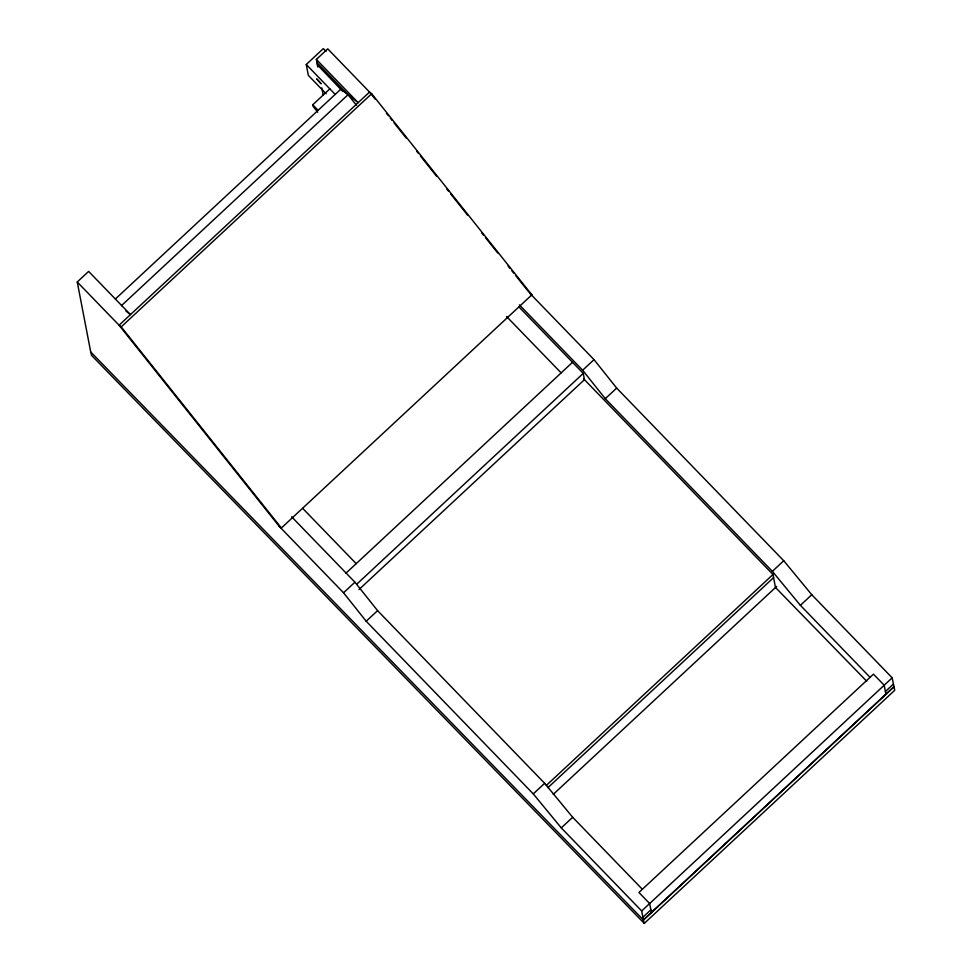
<?xml version="1.0" encoding="UTF-8"?>
<svg xmlns="http://www.w3.org/2000/svg" width="972" height="972" viewBox="0 0 972 972"><rect width="100%" height="100%" fill="white"/><g stroke="black" fill="none" stroke-linecap="round" stroke-linejoin="round"><path stroke-width="1.46" d="M654.788 909.391L643.403 919.986L644.266 923.4L894.75 690.254L892.162 677.812L811.766 594.73L783.748 560.747L616.673 388.083L594.026 359.64L529.704 293.167L531.854 294.856L281.37 528.003L279.219 526.314L119.07 325.207L77.25 281.989L88.634 271.395L130.455 314.612L125.959 311.076M326.13 93.774L308.355 75.403L306.265 64.492L323.336 48.6L326.045 51.407M317.808 67.044L316.35 59.438L327.734 48.843L369.542 92.061L375.204 99.156M317.735 112.205L313.069 106.337L312.765 104.769L329.848 88.865M115.401 298.987L340.893 89.108L358.158 102.655L316.35 59.438M121.451 305.633L348.049 94.721L316.945 62.585M371.693 93.737L369.542 92.061L119.07 325.207L121.208 326.884L371.693 93.737L531.854 294.856M345.85 573.286L572.52 362.301M882.503 697.446L885.929 694.275L884.192 685.236L873.476 674.155L638.932 892.466L649.648 903.547L651.386 912.587L893.888 686.84L643.403 919.986L641.678 910.958L561.281 827.877L533.276 793.893L366.189 621.23L343.541 592.786L354.926 582.192L291.661 516.812M870.062 677.338L800.381 605.325L772.363 571.342L605.289 398.678L582.641 370.235L594.026 359.64M356.651 584.293L583.249 373.382L519.048 307.031M358.972 589.554L584.451 379.663L583.249 373.382M366.189 621.23L377.586 610.635L354.926 582.192M605.289 398.678L616.673 388.083M533.276 793.893L544.66 783.298L377.586 610.635M772.363 571.342L783.748 560.747M546.288 785.473L773.056 574.416M548.014 787.587L773.663 577.55M553.25 794.367L776.677 586.408M561.281 827.877L572.666 817.27L544.66 783.298M800.381 605.325L811.766 594.73M641.678 910.958L892.162 677.812M642.893 917.24L650.863 909.828M885.407 691.517L893.377 684.094M866.757 681.263L775.462 587.44L772.971 574.488L583.528 378.716M77.25 281.989L90.724 351.986L643.403 919.986M644.266 923.4L91.587 355.4L90.724 351.986M317.382 64.808L342.764 91.453M306.265 64.492L335.206 94.406M519.376 304.856L582.641 370.235M312.765 104.769L318.123 110.31M506.606 316.544L561.136 372.896M302.717 508.38L356.202 563.651M572.666 817.27L642.346 889.283M279.219 526.314L343.541 592.786M386.504 113.347L388.387 115.717M390.27 118.086L392.153 120.455M394.037 122.812L406.296 138.194M416.648 151.207L418.543 153.576M420.426 155.945L436.44 176.054M446.804 189.066L448.687 191.435M450.571 193.793L467.532 215.091M481.662 232.843L483.546 235.2M485.429 237.569L497.676 252.951M508.04 265.964L509.923 268.333M511.807 270.69L513.69 273.059M515.573 275.428L528.768 291.989M348.049 94.721L356.53 105.365M121.208 326.884L281.37 528.003M321.817 87.844L323.239 95.268M316.848 79.048L321.052 83.653L316.848 79.048"/></g></svg>
